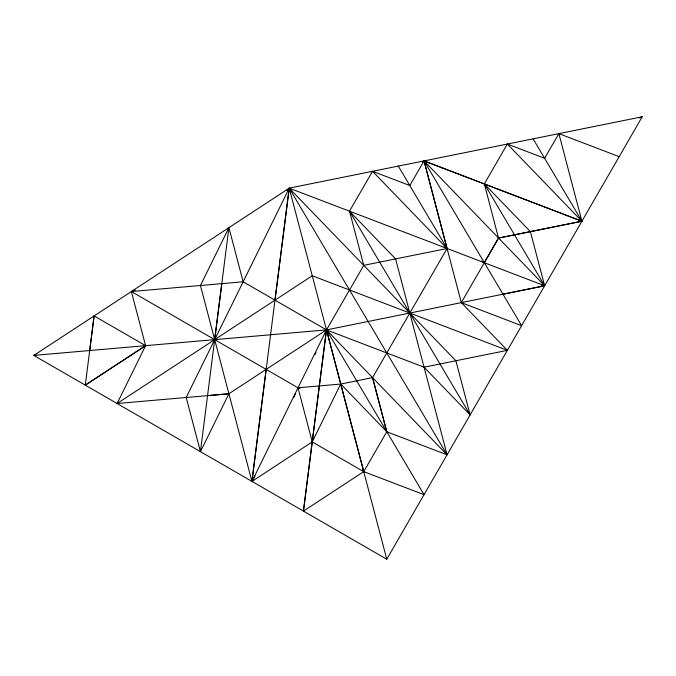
<?xml version="1.0" encoding="UTF-8"?>
<svg xmlns="http://www.w3.org/2000/svg" width="676" height="676" viewBox="0 0 676 676"><rect width="100%" height="100%" fill="white"/><g stroke="black" fill="none" stroke-linecap="round" stroke-linejoin="round"><path stroke-width="1.01" d="M89.697 350.531L94.099 315.92L145.602 345.664L117.117 403.513L228.902 393.778L326.474 329.905L544.636 285.779L289.193 188.139L286.979 190.379M214.681 339.639L221.796 283.641M266.175 369.383L251.945 481.371L255.063 475.929M274.98 300.161L289.21 188.173L455.886 360.747L470.124 414.887L424.055 367.195L326.491 329.896L243.14 281.782L131.355 291.525L145.594 345.656M303.44 511.115L326.407 329.939L326.669 332.026L326.483 329.939L303.44 511.115L363.73 471.637L386.799 431.744L372.552 377.622L447.081 248.506L363.756 265.347L326.491 329.888L251.979 481.413L312.236 441.918L340.662 384.069L298.006 387.787L131.355 291.525L135.251 290.004M143.591 346.315L145.602 345.664L85.294 385.134L94.099 315.92M386.773 559.213L289.227 188.173L33.808 355.424L386.756 559.221L447.064 454.787L289.227 188.173L186.204 397.505L200.434 451.636L228.919 227.651L243.149 281.782M289.227 188.173L251.928 481.371L200.451 285.509L228.919 227.651M293.883 397.353L295.53 393.516M315.126 354.486L316.005 352.593M200.442 451.644L228.91 393.787L207.549 395.646M349.484 211.191L372.535 171.307L409.808 185.545L424.055 160.896L581.892 221.255L498.567 238.062L484.286 262.694L481.574 261.13M484.329 183.948L507.355 144.056L544.628 158.285L558.875 133.628L642.2 116.779L447.089 454.779L395.587 258.908L349.517 211.216L363.747 265.347M289.193 188.139L424.055 160.896L521.61 325.68L461.311 302.645L498.499 238.036L484.371 183.94L530.398 231.64L544.636 285.745L541.518 285.441M251.979 481.413L253.508 479.952M251.979 481.346L253.508 479.892M422.314 162.079L424.055 160.896L544.636 285.745L541.713 284.376M85.294 385.134L145.585 345.664M117.109 403.53L312.244 275.757L507.389 350.345L424.055 367.186M356.675 380.825L340.746 384.044L386.799 431.761L447.039 454.821L326.491 329.896L33.8 355.407L35.769 354.655M639.276 117.92L642.2 116.779M558.875 133.628L581.901 221.213L424.029 160.913L558.875 133.628L619.165 156.663M498.567 238.062L581.901 221.204L533.119 138.834M502.978 294.212L544.645 285.787L541.501 285.568M356.632 380.841L372.552 377.622L386.765 431.77M33.808 355.424L35.879 355.12M424.029 160.913L426.074 161.251M299.975 388.531L298.015 387.796L312.253 441.927L363.713 471.654L362.928 469.719L363.756 471.645L424.038 494.671L326.542 329.913L363.756 471.645M580.008 220.317L581.909 221.221L507.355 144.056M444.208 247.129L447.047 248.464L424.055 160.896L447.039 248.455L444.335 246.901M542.845 284.638L544.636 285.745L484.371 183.94M372.544 171.29L447.047 248.464L398.299 166.093M461.319 302.637L507.372 350.329M349.517 211.216L470.124 414.887M447.081 248.506L461.319 302.628"/></g></svg>
